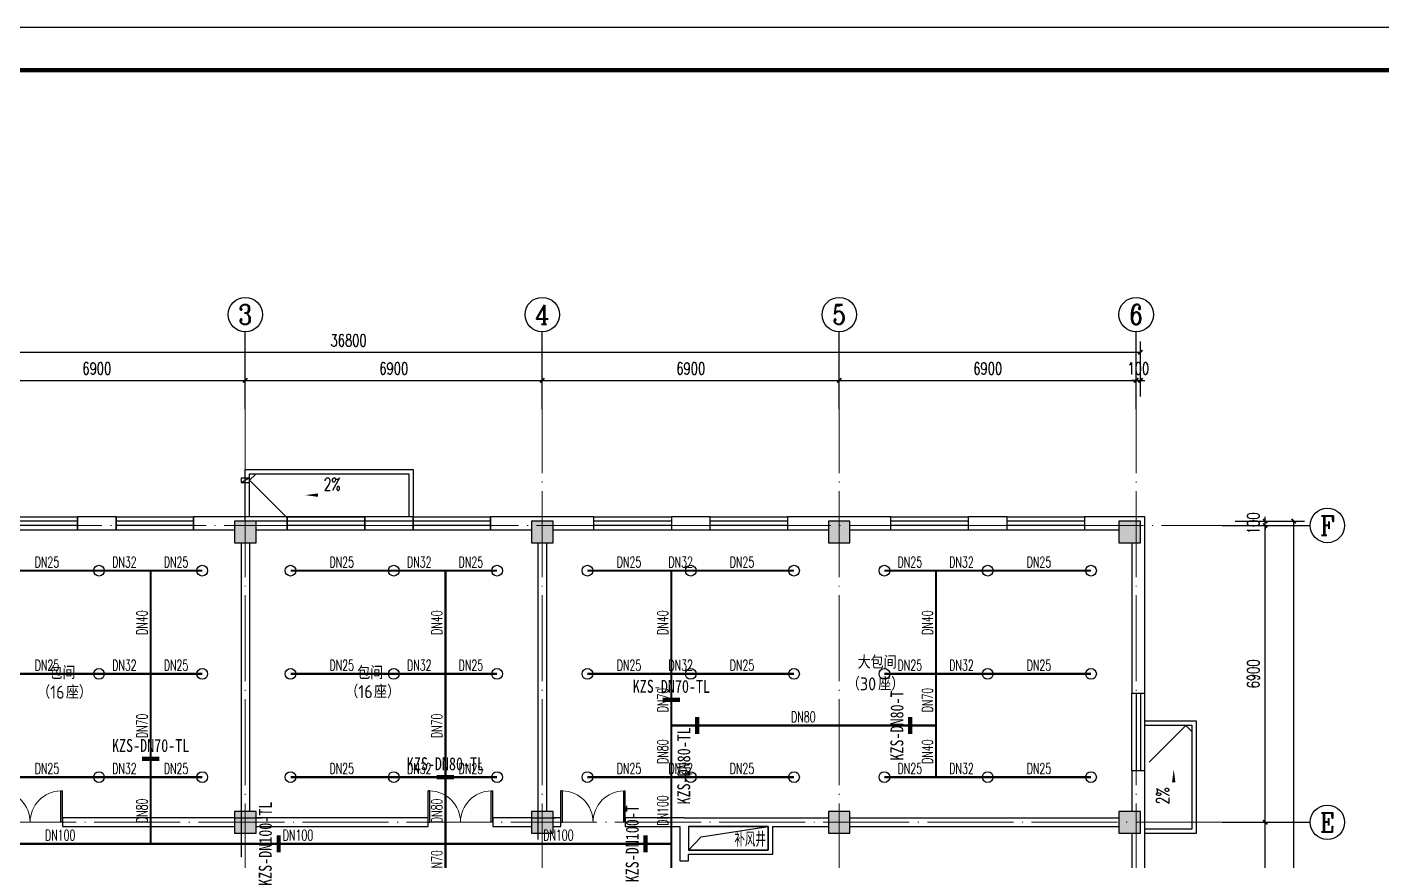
# Model space of a CAD drawing. Extents: x 1475400 to 1714963, y -629303 to -315532.
# Drawn here: x 1610190 to 1641670, y -436006 to -416621 of the extents above; entities that cross this region are included whole.
import ezdxf
from ezdxf.enums import TextEntityAlignment as Align

# ---------------------------------------------------------------- set-up
doc = ezdxf.new("R2010")
doc.units = 0
doc.header["$LTSCALE"] = 1000
doc.linetypes.add('DOTE', pattern=[2.42, 2, -0.2, 0.02, -0.2])
for name, color, linetype in [('A-ANNO-DIMS', 3, 'Continuous'), ('AXIS', 3, 'Continuous'), ('AXIS_TEXT', 7, 'Continuous'), ('BTTK', 7, 'Continuous'), ('COLUMN', 255, 'Continuous'), ('E2-楼梯、坡道', 52, 'Continuous'), ('P-SPRN-IDEN', 4, 'Continuous'), ('P-SPRN-NAZL', 3, 'Continuous'), ('P-SPRN-PIPE', 6, 'Continuous'), ('PUB_DIM', 3, 'Continuous'), ('PUB_HATCH', 8, 'Continuous'), ('PUB_TEXT', 7, 'Continuous'), ('PUB_TITLE', 4, 'Continuous'), ('WALL', 2, 'Continuous'), ('WINDOW', 4, 'Continuous'), ('建筑底图', 7, 'Continuous'), ('抗震支吊架', 2, 'Continuous'), ('水', 5, 'Continuous')]:
    doc.layers.add(name, color=color, linetype=linetype)
doc.layers.add('DOTE', color=8, linetype='DOTE', lineweight=9)
doc.layers.add('悬挑板', color=9, linetype='Continuous', lineweight=18)
doc.styles.add('_TCH_AXIS', font='COMPLEX', dxfattribs={"bigfont": 'GBCBIG'})
doc.styles.add('_TCH_DIM', font='SIMPLEX', dxfattribs={"bigfont": 'GBCBIG'})
doc.styles.add('_TWT_PIPEDN', font='SIMPLEX', dxfattribs={"width": 0.8, "height": 2.5, "bigfont": 'HZTXT'})
doc.styles.add('A_DIM_T3', font='SIMPLEX', dxfattribs={"width": 0.7, "bigfont": 'HZ'})
doc.styles.add('COMPLEX', font='COMPLEX')
doc.styles.add('HZ(TK)', font='geniso.shx', dxfattribs={"width": 0.9, "bigfont": 'hztxt.shx'})
doc.styles.add('kzcad', font='', dxfattribs={"width": 0.8})
doc.styles.get("Standard").update_dxf_attribs({"font": 'geniso.shx', "bigfont": 'hztxt.shx'})
doc.styles.get('kzcad').set_extended_font_data('SimSun')
doc.dimstyles.new('_TCH_ARCH&&100', dxfattribs={"dimtxt": 280, "dimasz": 100, "dimexe": 250, "dimexo": 300, "dimgap": 135, "dimtad": 1, "dimdec": 0, "dimzin": 0, "dimdsep": 46, "dimtxsty": 'A_DIM_T3', "dimblk": 'ARCHTICK', "dimcen": 0.09, "dimclrt": 7, "dimazin": 2, "dimtfac": 1, "dimtdec": 0, "dimtix": 1, "dimtmove": 2, "dimatfit": 3, "dimfxl": 150, "dimtolj": 1, "dimtzin": 0, "dimarcsym": 0})

# ---------------------------------------------------------------- blocks, each defined once
blk = doc.blocks.new('vhtemplate_2019年新竖式图框_A1')
at = {"layer": 'PUB_TITLE', "color": 7}
blk.add_lwpolyline([(0, 594), (841, 594), (841, 0), (0, 0)], close=True, dxfattribs=at)
at = {"layer": 'PUB_TITLE', "const_width": 1}
blk.add_lwpolyline([(25, 10), (831, 10), (831, 584), (25, 584)], close=True, dxfattribs=at)
at = {"layer": 'BTTK', "color": 4, "style": 'HZ(TK)', "width": 0.9}
for tag, p in [('合作单位_001', (795.83, 509.44)), ('建设单位_001', (795.85, 207.44)), ('工程名称_001', (795.62, 174.44)), ('子项名称_001', (805.71, 157.94)), ('图纸名称_001', (795.45, 138.94))]:
    blk.add_attdef(tag, p, '', height=3.5, dxfattribs=at)
for tag, p in [('注册证书号', (808.5, 279)), ('注册印章号', (808.5, 271)), ('设计号', (806, 193)), ('图别', (789.75, 34)), ('图号', (822.25, 34)), ('版本号', (789.75, 26)), ('日期', (822.25, 26))]:
    blk.add_attdef(tag, text='', height=3.5, dxfattribs=at).set_placement(p, align=Align.MIDDLE)
blk = doc.blocks.new('_ArchTick')
at = {"color": 0, "linetype": 'ByBlock', "const_width": 0.4}
blk.add_lwpolyline([(-0.5, -0.5), (0.5, 0.5)], dxfattribs=at)
blk = doc.blocks.new('*D232')
at = {"layer": 'A-ANNO-DIMS', "color": 0, "lineweight": -2, "transparency": 16777216}
for p, q in [((902161, -352910), (902911, -352910)), ((902661, -359810), (902661, -352910)), ((902161, -359810), (902911, -359810))]:
    blk.add_line(p, q, dxfattribs=at)
at = {"layer": 'Defpoints', "color": 0, "transparency": 16777216}
for p in [(901861, -352910), (902661, -352910), (901861, -359810)]:
    blk.add_point(p, dxfattribs=at)
at = {"layer": 'A-ANNO-DIMS', "color": 0, "lineweight": -2, "transparency": 16777216, "xscale": 100, "yscale": 100, "zscale": 100}
for p, rotation in [((902661, -352910), 90), ((902661, -359810), 270)]:
    blk.add_blockref('_ArchTick', p, dxfattribs=dict(at, rotation=rotation))
at = {"layer": 'A-ANNO-DIMS', "color": 7, "transparency": 16777216, "insert": (902386, -356360), "char_height": 280, "attachment_point": 5, "rotation": 90, "style": 'A_DIM_T3'}
blk.add_mtext('\\A1;6900', dxfattribs=at)
blk = doc.blocks.new('*D233')
at = {"layer": 'A-ANNO-DIMS', "color": 0, "lineweight": -2, "transparency": 16777216}
for p, q in [((902161, -346010), (902911, -346010)), ((902661, -352910), (902661, -346010)), ((902161, -352910), (902911, -352910))]:
    blk.add_line(p, q, dxfattribs=at)
at = {"layer": 'Defpoints', "color": 0, "transparency": 16777216}
for p in [(901861, -346010), (902661, -346010), (901861, -352910)]:
    blk.add_point(p, dxfattribs=at)
at = {"layer": 'A-ANNO-DIMS', "color": 0, "lineweight": -2, "transparency": 16777216, "xscale": 100, "yscale": 100, "zscale": 100}
for p, rotation in [((902661, -346010), 90), ((902661, -352910), 270)]:
    blk.add_blockref('_ArchTick', p, dxfattribs=dict(at, rotation=rotation))
at = {"layer": 'A-ANNO-DIMS', "color": 7, "transparency": 16777216, "insert": (902386, -349460), "char_height": 280, "attachment_point": 5, "rotation": 90, "style": 'A_DIM_T3'}
blk.add_mtext('\\A1;6900', dxfattribs=at)
blk = doc.blocks.new('*D234')
at = {"layer": 'A-ANNO-DIMS', "color": 0, "lineweight": -2, "transparency": 16777216}
for p, q in [((902161, -345910), (902911, -345910)), ((902661, -345910), (902661, -345810)), ((902661, -346010), (902661, -345910)), ((902161, -346010), (902911, -346010)), ((902661, -346010), (902661, -346110))]:
    blk.add_line(p, q, dxfattribs=at)
at = {"layer": 'Defpoints', "color": 0, "transparency": 16777216}
for p in [(901861, -345910), (902661, -345910), (901861, -346010)]:
    blk.add_point(p, dxfattribs=at)
at = {"layer": 'A-ANNO-DIMS', "color": 0, "lineweight": -2, "transparency": 16777216, "xscale": 100, "yscale": 100, "zscale": 100}
for p, rotation in [((902661, -345910), 270), ((902661, -346010), 90)]:
    blk.add_blockref('_ArchTick', p, dxfattribs=dict(at, rotation=rotation))
at = {"layer": 'A-ANNO-DIMS', "color": 7, "transparency": 16777216, "insert": (902386, -345960), "char_height": 280, "attachment_point": 5, "rotation": 90, "style": 'A_DIM_T3'}
blk.add_mtext('\\A1;100', dxfattribs=at)
blk = doc.blocks.new('*D235')
at = {"layer": 'Defpoints', "color": 0, "transparency": 16777216}
for p in [(901663, -345910), (903324, -345910), (901663, -380910)]:
    blk.add_point(p, dxfattribs=at)
at = {"layer": 'PUB_DIM', "color": 0, "lineweight": -2, "transparency": 16777216}
for p, q in [((901963, -345910), (903574, -345910)), ((903324, -380910), (903324, -345910)), ((901963, -380910), (903574, -380910))]:
    blk.add_line(p, q, dxfattribs=at)
at = {"layer": 'PUB_DIM', "color": 0, "lineweight": -2, "transparency": 16777216, "xscale": 100, "yscale": 100, "zscale": 100}
for p, rotation in [((903324, -345910), 90), ((903324, -380910), 270)]:
    blk.add_blockref('_ArchTick', p, dxfattribs=dict(at, rotation=rotation))
at = {"layer": 'PUB_DIM', "color": 7, "transparency": 16777216, "insert": (903049, -363410), "char_height": 280, "attachment_point": 5, "rotation": 90, "style": 'A_DIM_T3'}
blk.add_mtext('\\A1;35000', dxfattribs=at)
blk = doc.blocks.new('*D247')
at = {"layer": 'A-ANNO-DIMS', "color": 0, "lineweight": -2, "transparency": 16777216}
for p, q in [((872063, -343010), (872063, -342386)), ((878963, -343010), (878963, -342386)), ((872063, -342636), (878963, -342636))]:
    blk.add_line(p, q, dxfattribs=at)
at = {"layer": 'Defpoints', "color": 0, "transparency": 16777216}
for p in [(878963, -342636), (872063, -343310), (878963, -343310)]:
    blk.add_point(p, dxfattribs=at)
at = {"layer": 'A-ANNO-DIMS', "color": 0, "lineweight": -2, "transparency": 16777216, "xscale": 100, "yscale": 100, "zscale": 100, "rotation": 180}
blk.add_blockref('_ArchTick', (872063, -342636), dxfattribs=at)
at = {"layer": 'A-ANNO-DIMS', "color": 0, "lineweight": -2, "transparency": 16777216, "xscale": 100, "yscale": 100, "zscale": 100}
blk.add_blockref('_ArchTick', (878963, -342636), dxfattribs=at)
at = {"layer": 'A-ANNO-DIMS', "color": 7, "transparency": 16777216, "insert": (875513, -342361), "char_height": 280, "attachment_point": 5, "style": 'A_DIM_T3'}
blk.add_mtext('\\A1;6900', dxfattribs=at)
blk = doc.blocks.new('*D248')
at = {"layer": 'A-ANNO-DIMS', "color": 0, "lineweight": -2, "transparency": 16777216}
for p, q in [((878963, -343010), (878963, -342386)), ((885863, -343010), (885863, -342386)), ((878963, -342636), (885863, -342636))]:
    blk.add_line(p, q, dxfattribs=at)
at = {"layer": 'Defpoints', "color": 0, "transparency": 16777216}
for p in [(885863, -342636), (878963, -343310), (885863, -343310)]:
    blk.add_point(p, dxfattribs=at)
at = {"layer": 'A-ANNO-DIMS', "color": 0, "lineweight": -2, "transparency": 16777216, "xscale": 100, "yscale": 100, "zscale": 100, "rotation": 180}
blk.add_blockref('_ArchTick', (878963, -342636), dxfattribs=at)
at = {"layer": 'A-ANNO-DIMS', "color": 0, "lineweight": -2, "transparency": 16777216, "xscale": 100, "yscale": 100, "zscale": 100}
blk.add_blockref('_ArchTick', (885863, -342636), dxfattribs=at)
at = {"layer": 'A-ANNO-DIMS', "color": 7, "transparency": 16777216, "insert": (882413, -342361), "char_height": 280, "attachment_point": 5, "style": 'A_DIM_T3'}
blk.add_mtext('\\A1;6900', dxfattribs=at)
blk = doc.blocks.new('*D249')
at = {"layer": 'A-ANNO-DIMS', "color": 0, "lineweight": -2, "transparency": 16777216}
for p, q in [((885863, -343010), (885863, -342386)), ((892763, -343010), (892763, -342386)), ((885863, -342636), (892763, -342636))]:
    blk.add_line(p, q, dxfattribs=at)
at = {"layer": 'Defpoints', "color": 0, "transparency": 16777216}
for p in [(892763, -342636), (885863, -343310), (892763, -343310)]:
    blk.add_point(p, dxfattribs=at)
at = {"layer": 'A-ANNO-DIMS', "color": 0, "lineweight": -2, "transparency": 16777216, "xscale": 100, "yscale": 100, "zscale": 100, "rotation": 180}
blk.add_blockref('_ArchTick', (885863, -342636), dxfattribs=at)
at = {"layer": 'A-ANNO-DIMS', "color": 0, "lineweight": -2, "transparency": 16777216, "xscale": 100, "yscale": 100, "zscale": 100}
blk.add_blockref('_ArchTick', (892763, -342636), dxfattribs=at)
at = {"layer": 'A-ANNO-DIMS', "color": 7, "transparency": 16777216, "insert": (889313, -342361), "char_height": 280, "attachment_point": 5, "style": 'A_DIM_T3'}
blk.add_mtext('\\A1;6900', dxfattribs=at)
blk = doc.blocks.new('*D250')
at = {"layer": 'A-ANNO-DIMS', "color": 0, "lineweight": -2, "transparency": 16777216}
for p, q in [((892763, -343010), (892763, -342386)), ((899663, -343010), (899663, -342386)), ((892763, -342636), (899663, -342636))]:
    blk.add_line(p, q, dxfattribs=at)
at = {"layer": 'Defpoints', "color": 0, "transparency": 16777216}
for p in [(899663, -342636), (892763, -343310), (899663, -343310)]:
    blk.add_point(p, dxfattribs=at)
at = {"layer": 'A-ANNO-DIMS', "color": 0, "lineweight": -2, "transparency": 16777216, "xscale": 100, "yscale": 100, "zscale": 100, "rotation": 180}
blk.add_blockref('_ArchTick', (892763, -342636), dxfattribs=at)
at = {"layer": 'A-ANNO-DIMS', "color": 0, "lineweight": -2, "transparency": 16777216, "xscale": 100, "yscale": 100, "zscale": 100}
blk.add_blockref('_ArchTick', (899663, -342636), dxfattribs=at)
at = {"layer": 'A-ANNO-DIMS', "color": 7, "transparency": 16777216, "insert": (896213, -342361), "char_height": 280, "attachment_point": 5, "style": 'A_DIM_T3'}
blk.add_mtext('\\A1;6900', dxfattribs=at)
blk = doc.blocks.new('*D251')
at = {"layer": 'A-ANNO-DIMS', "color": 0, "lineweight": -2, "transparency": 16777216}
for p, q in [((899663, -343010), (899663, -342386)), ((899763, -343010), (899763, -342386)), ((899663, -342636), (899563, -342636)), ((899663, -342636), (899763, -342636)), ((899763, -342636), (899863, -342636))]:
    blk.add_line(p, q, dxfattribs=at)
at = {"layer": 'Defpoints', "color": 0, "transparency": 16777216}
for p in [(899763, -342636), (899663, -343310), (899763, -343310)]:
    blk.add_point(p, dxfattribs=at)
at = {"layer": 'A-ANNO-DIMS', "color": 0, "lineweight": -2, "transparency": 16777216, "xscale": 100, "yscale": 100, "zscale": 100}
blk.add_blockref('_ArchTick', (899663, -342636), dxfattribs=at)
at = {"layer": 'A-ANNO-DIMS', "color": 0, "lineweight": -2, "transparency": 16777216, "xscale": 100, "yscale": 100, "zscale": 100, "rotation": 180}
blk.add_blockref('_ArchTick', (899763, -342636), dxfattribs=at)
at = {"layer": 'A-ANNO-DIMS', "color": 7, "transparency": 16777216, "insert": (899713, -342361), "char_height": 280, "attachment_point": 5, "style": 'A_DIM_T3'}
blk.add_mtext('\\A1;100', dxfattribs=at)
blk = doc.blocks.new('*D253')
at = {"layer": 'Defpoints', "color": 0, "transparency": 16777216}
for p in [(899763, -341983), (862963, -343310), (899763, -343310)]:
    blk.add_point(p, dxfattribs=at)
at = {"layer": 'PUB_DIM', "color": 0, "lineweight": -2, "transparency": 16777216}
for p, q in [((862963, -343010), (862963, -341733)), ((899763, -343010), (899763, -341733)), ((862963, -341983), (899763, -341983))]:
    blk.add_line(p, q, dxfattribs=at)
at = {"layer": 'PUB_DIM', "color": 0, "lineweight": -2, "transparency": 16777216, "xscale": 100, "yscale": 100, "zscale": 100, "rotation": 180}
blk.add_blockref('_ArchTick', (862963, -341983), dxfattribs=at)
at = {"layer": 'PUB_DIM', "color": 0, "lineweight": -2, "transparency": 16777216, "xscale": 100, "yscale": 100, "zscale": 100}
blk.add_blockref('_ArchTick', (899763, -341983), dxfattribs=at)
at = {"layer": 'PUB_DIM', "color": 7, "transparency": 16777216, "insert": (881363, -341708), "char_height": 280, "attachment_point": 5, "style": 'A_DIM_T3'}
blk.add_mtext('\\A1;36800', dxfattribs=at)
blk = doc.blocks.new('$WINLIB2D$00000001')
at = {"color": 0}
for points in [[(-0.5, 0.5), (-0.5, -0.5)], [(-0.5, 0.5), (0.5, 0.5)], [(0.5, -0.5), (0.5, 0.5)], [(0.5, 0.167), (-0.5, 0.167)], [(0.5, -0.167), (-0.5, -0.167)], [(-0.5, -0.5), (0.5, -0.5)]]:
    blk.add_lwpolyline(points, dxfattribs=at)
blk = doc.blocks.new('_AXISO')
blk.add_circle((0, 0), 0.5)
at = {"layer": 'AXIS_TEXT', "style": 'COMPLEX', "width": 1.041667}
blk.add_attdef('A', text='', height=0.56, dxfattribs=at).set_placement((-0.25, -0.28), (0.25, -0.28), align=Align.FIT)
blk = doc.blocks.new('$DorLib2D$00000002')
for p, q in [((-0.5, 0), (-0.5, 0.4875)), ((-0.475, 0.4875), (-0.5, 0.4875)), ((-0.475, 0), (-0.475, 0.4875)), ((0.475, 0), (0.475, 0.4875)), ((0.475, 0.4875), (0.5, 0.4875)), ((0.5, 0), (0.5, 0.4875)), ((-0.5, 0), (-0.475, 0)), ((0.5, 0), (0.475, 0))]:
    blk.add_line(p, q)
at = {"lineweight": 13}
for centre, start, end in [((-0.4875, 0), 0, 88.53072), ((0.4875, 0), 91.46928, 180)]:
    blk.add_arc(centre, 0.4875, start, end, dxfattribs=at)
blk = doc.blocks.new('$TwtSys$00000125')
blk.add_circle((0, 0, 0), 1)
blk = doc.blocks.new('sdfcsf')
at = {"layer": 'PUB_HATCH'}
for points in [[(879213.1, -346410.3), (879213.1, -345910.3), (878713.1, -345910.3), (878713.1, -346410.3)], [(886113.1, -346410.3), (886113.1, -345910.3), (885613.1, -345910.3), (885613.1, -346410.3)], [(893013.1, -346410.3), (893013.1, -345910.3), (892513.1, -345910.3), (892513.1, -346410.3)], [(899763.1, -346410.3), (899763.1, -345910.3), (899263.1, -345910.3), (899263.1, -346410.3)], [(879213.1, -353160.3), (879213.1, -352660.3), (878713.1, -352660.3), (878713.1, -353160.3)], [(886113.1, -353160.3), (886113.1, -352660.3), (885613.1, -352660.3), (885613.1, -353160.3)], [(893013.1, -353160.3), (893013.1, -352660.3), (892513.1, -352660.3), (892513.1, -353160.3)], [(899763.1, -353160.3), (899763.1, -352660.3), (899263.1, -352660.3), (899263.1, -353160.3)]]:
    blk.add_hatch(color=256, dxfattribs=at).paths.add_polyline_path(points)
for p, q in [((879213.1, -344810.3), (879063.1, -344960.3)), ((879063.1, -344960.3), (879913.1, -345810.3)), ((900814.8, -350660.3), (899964.8, -351510.3)), ((900964.8, -350810.3), (900814.8, -350660.3))]:
    blk.add_line(p, q)
for points in [[(879063.1, -344910.3), (879063.1, -344910.3), (878863.1, -344910.3), (878863.1, -345010.3), (879063.1, -345010.3), (879063.1, -344910.3), (878863.1, -345010.3)], [(889263.1, -353560.3), (889556.8, -353251.7), (891113.3, -353010.3)]]:
    blk.add_lwpolyline(points)
for points in [[(878963.1, -344710.3), (882863.1, -344710.3), (882863.1, -345910.3), (878963.1, -345910.3)], [(879063.1, -344810.3), (882763.1, -344810.3), (882763.1, -345810.3), (879063.1, -345810.3)], [(891113.3, -353010.3), (889263.1, -353010.3), (889263.1, -353560.3), (891113.3, -353560.3)]]:
    blk.add_lwpolyline(points, close=True)
at = {"layer": 'AXIS'}
for p, q in [((878963.1, -343309.6), (878963.1, -341507.6)), ((885863.1, -343309.6), (885863.1, -341507.6)), ((892763.1, -343309.6), (892763.1, -341507.6)), ((899663.1, -343309.6), (899663.1, -341507.6)), ((901663.1, -346010.3), (903707.5, -346010.3)), ((901663.1, -352910.3), (903707.5, -352910.3))]:
    blk.add_line(p, q, dxfattribs=at)
at = {"layer": 'COLUMN'}
for p, q in [((879213.1, -345910.3), (878713.1, -345910.3)), ((878713.1, -345910.3), (878713.1, -346410.3)), ((879213.1, -346410.3), (879213.1, -345910.3)), ((886113.1, -345910.3), (885613.1, -345910.3)), ((885613.1, -345910.3), (885613.1, -346410.3)), ((886113.1, -346410.3), (886113.1, -345910.3)), ((893013.1, -345910.3), (892513.1, -345910.3)), ((892513.1, -345910.3), (892513.1, -346410.3)), ((893013.1, -346410.3), (893013.1, -345910.3)), ((899763.1, -345910.3), (899263.1, -345910.3)), ((899263.1, -345910.3), (899263.1, -346410.3)), ((899763.1, -346410.3), (899763.1, -345910.3)), ((878713.1, -346410.3), (879213.1, -346410.3)), ((885613.1, -346410.3), (886113.1, -346410.3)), ((892513.1, -346410.3), (893013.1, -346410.3)), ((899263.1, -346410.3), (899763.1, -346410.3)), ((879213.1, -352660.3), (878713.1, -352660.3)), ((878713.1, -352660.3), (878713.1, -353160.3)), ((879213.1, -353160.3), (879213.1, -352660.3)), ((886113.1, -352660.3), (885613.1, -352660.3)), ((885613.1, -352660.3), (885613.1, -353160.3)), ((886113.1, -353160.3), (886113.1, -352660.3)), ((893013.1, -352660.3), (892513.1, -352660.3)), ((892513.1, -352660.3), (892513.1, -353160.3)), ((893013.1, -353160.3), (893013.1, -352660.3)), ((899763.1, -352660.3), (899263.1, -352660.3)), ((899263.1, -352660.3), (899263.1, -353160.3)), ((899763.1, -353160.3), (899763.1, -352660.3)), ((878713.1, -353160.3), (879213.1, -353160.3)), ((885613.1, -353160.3), (886113.1, -353160.3)), ((892513.1, -353160.3), (893013.1, -353160.3)), ((899263.1, -353160.3), (899763.1, -353160.3))]:
    blk.add_line(p, q, dxfattribs=at)
at = {"layer": 'DOTE'}
for p, q in [((878963.1, -383511.1), (878963.1, -343309.6)), ((885863.1, -383511.1), (885863.1, -343309.6)), ((892763.1, -383511.1), (892763.1, -343309.6)), ((899663.1, -383511.1), (899663.1, -343309.6)), ((861532, -346010.3), (901663.1, -346010.3)), ((860932, -352910.3), (901663.1, -352910.3))]:
    blk.add_line(p, q, dxfattribs=at)
at = {"layer": 'E2-楼梯、坡道'}
for points in [[(899863.1, -353160.3), (901063.1, -353160.3), (901063.1, -350560.3), (899863.1, -350560.3)], [(899863.1, -353060.3), (900963.1, -353060.3), (900963.1, -350660.3), (899863.1, -350660.3)]]:
    blk.add_lwpolyline(points, dxfattribs=at)
at = {"layer": 'WALL'}
for p, q in [((875963.1, -345810.3), (875063.1, -345810.3)), ((875063.1, -345810.3), (875063.1, -346110.3)), ((875963.1, -346110.3), (875963.1, -345810.3)), ((878963.1, -345810.3), (877763.1, -345810.3)), ((877763.1, -345810.3), (877763.1, -346110.3)), ((879938.1, -345810.3), (878963.1, -345810.3)), ((879938.1, -346110.3), (879938.1, -345810.3)), ((882863.1, -345810.3), (881738.1, -345810.3)), ((881738.1, -345810.3), (881738.1, -346110.3)), ((882863.1, -346110.3), (882863.1, -345810.3)), ((885863.1, -345810.3), (884663.1, -345810.3)), ((884663.1, -345810.3), (884663.1, -346110.3)), ((887063.1, -345810.3), (885863.1, -345810.3)), ((887063.1, -346110.3), (887063.1, -345810.3)), ((889763.1, -345810.3), (888863.1, -345810.3)), ((888863.1, -345810.3), (888863.1, -346110.3)), ((889763.1, -346110.3), (889763.1, -345810.3)), ((892763.1, -345810.3), (891563.1, -345810.3)), ((891563.1, -345810.3), (891563.1, -346110.3)), ((893963.1, -345810.3), (892763.1, -345810.3)), ((893963.1, -346110.3), (893963.1, -345810.3)), ((896662.6, -345810.3), (895763.1, -345810.3)), ((895763.1, -345810.3), (895763.1, -346110.3)), ((896662.6, -346110.3), (896662.6, -345810.3)), ((899863.1, -345810.3), (898462.6, -345810.3)), ((898462.6, -345810.3), (898462.6, -346110.3)), ((899863.1, -349910.7), (899863.1, -345810.3)), ((875063.1, -346110.3), (875963.1, -346110.3)), ((877763.1, -346110.3), (878713.1, -346110.3)), ((879213.1, -346110.3), (879938.1, -346110.3)), ((881738.1, -346110.3), (882863.1, -346110.3)), ((884663.1, -346110.3), (885613.1, -346110.3)), ((886113.1, -346110.3), (887063.1, -346110.3)), ((888863.1, -346110.3), (889763.1, -346110.3)), ((891563.1, -346110.3), (892513.1, -346110.3)), ((893013.1, -346110.3), (893963.1, -346110.3)), ((895763.1, -346110.3), (896662.6, -346110.3)), ((898462.6, -346110.3), (899263.1, -346110.3)), ((878863.1, -346410.3), (878863.1, -352660.3)), ((879063.1, -346410.3), (879063.1, -352660.3)), ((885763.1, -346410.3), (885763.1, -352660.3)), ((885963.1, -346410.3), (885963.1, -352660.3)), ((899563.1, -346410.3), (899563.1, -349910.7)), ((899563.1, -349910.7), (899863.1, -349910.7)), ((899863.1, -351710.7), (899563.1, -351710.7)), ((899563.1, -351710.7), (899563.1, -352660.3)), ((899863.1, -352910.3), (899863.1, -351710.7)), ((878713.1, -352810.3), (874713.1, -352810.3)), ((874713.1, -352810.3), (874713.1, -353010.3)), ((883213.1, -352810.3), (879213.1, -352810.3)), ((883213.1, -353010.3), (883213.1, -352810.3)), ((885613.1, -352810.3), (884713.1, -352810.3)), ((884713.1, -352810.3), (884713.1, -353010.3)), ((886293.1, -352810.3), (886113.1, -352810.3)), ((886293.1, -353010.3), (886293.1, -352810.3)), ((889163.1, -352810.3), (887793.1, -352810.3)), ((887793.1, -352810.3), (887793.1, -353010.3)), ((889163.1, -352810.3), (891163.3, -352810.3)), ((891163.3, -352810.3), (892513.1, -352810.3)), ((893013.1, -352810.3), (899263.1, -352810.3)), ((874713.1, -353010.3), (878713.1, -353010.3)), ((879213.1, -353010.3), (883213.1, -353010.3)), ((884713.1, -353010.3), (885613.1, -353010.3)), ((886113.1, -353010.3), (886293.1, -353010.3)), ((887793.1, -353010.3), (889063.1, -353010.3)), ((889063.1, -353010.3), (889063.1, -353610.3)), ((889263.1, -353010.3), (889263.1, -353560.3)), ((889263.1, -353010.3), (891113.3, -353010.3)), ((891113.3, -353010.3), (891113.3, -353560.3)), ((891213.3, -353010.3), (891213.3, -353660.3)), ((891213.3, -353010.3), (892513.1, -353010.3)), ((893013.1, -353010.3), (899263.1, -353010.3)), ((899563.1, -353160.3), (899563.1, -354110.3)), ((899863.1, -354110.3), (899863.1, -352910.3)), ((889063.1, -353610.3), (889063.1, -353808.8)), ((889063.1, -353808.8), (889263.1, -353808.8)), ((891113.3, -353560.3), (889263.1, -353560.3)), ((889263.1, -353808.8), (889263.1, -353660.3)), ((891213.3, -353660.3), (889263.1, -353660.3))]:
    blk.add_line(p, q, dxfattribs=at)
at = {"layer": '悬挑板', "lineweight": 18}
blk.add_lwpolyline([(882863.1, -345810.3), (878963.1, -345810.3), (878963.1, -344710.3), (882863.1, -344710.3)], close=True, dxfattribs=at)
for points in [[(878963.1, -345810.3), (878963.1, -344710.3), (882863.1, -344710.3), (882863.1, -345810.3)], [(879063.1, -345810.3), (879063.1, -344810.3), (882763.1, -344810.3), (882763.1, -345810.3)], [(879063.1, -345810.3), (879063.1, -344810.3), (882763.1, -344810.3), (882763.1, -345810.3)]]:
    blk.add_lwpolyline(points, dxfattribs=at)
at = {"layer": '水'}
for points in [[(881598.9, -345304.6, 0, 0, 0), (880351.9, -345304.6, 0, 80, 0), (880651.9, -345304.6, 0, 0, 0)], [(900535.8, -352928.8, 0, 0, 0), (900535.8, -351681.8, 0, 80, 0), (900535.8, -351981.8, 0, 0, 0)]]:
    blk.add_lwpolyline(points, format="xyseb", dxfattribs=at)
at = {"layer": 'AXIS'}
ref = blk.add_blockref('_AXISO', (878963.1, -341107.6), dxfattribs=dict(at, xscale=800, yscale=800, zscale=800))
ref.add_attrib('A', '3', dxfattribs={"layer": 'AXIS_TEXT', "height": 465.9, "style": '_TCH_AXIS'}).set_placement((878807.8, -341340.6), (879118.5, -341340.6), align=Align.FIT)
ref = blk.add_blockref('_AXISO', (885863.1, -341107.6), dxfattribs=dict(at, xscale=800, yscale=800, zscale=800))
ref.add_attrib('A', '4', dxfattribs={"layer": 'AXIS_TEXT', "height": 445.4, "style": '_TCH_AXIS'}).set_placement((885693.4, -341330.3), (886032.8, -341330.3), align=Align.FIT)
ref = blk.add_blockref('_AXISO', (892763.1, -341107.6), dxfattribs=dict(at, xscale=800, yscale=800, zscale=800))
ref.add_attrib('A', '5', dxfattribs={"layer": 'AXIS_TEXT', "height": 465.9, "style": '_TCH_AXIS'}).set_placement((892607.8, -341340.6), (892918.5, -341340.6), align=Align.FIT)
ref = blk.add_blockref('_AXISO', (899663.1, -341107.6), dxfattribs=dict(at, xscale=800, yscale=800, zscale=800))
ref.add_attrib('A', '6', dxfattribs={"layer": 'AXIS_TEXT', "height": 465.9, "style": '_TCH_AXIS'}).set_placement((899507.8, -341340.6), (899818.5, -341340.6), align=Align.FIT)
ref = blk.add_blockref('_AXISO', (904107.5, -346010.3), dxfattribs=dict(at, xscale=800, yscale=800, zscale=800))
ref.add_attrib('A', 'F', dxfattribs={"layer": 'AXIS_TEXT', "height": 445.4, "style": '_TCH_AXIS'}).set_placement((903937.8, -346233.1), (904277.2, -346233.1), align=Align.FIT)
ref = blk.add_blockref('_AXISO', (904107.5, -352910.3), dxfattribs=dict(at, xscale=800, yscale=800, zscale=800))
ref.add_attrib('A', 'E', dxfattribs={"layer": 'AXIS_TEXT', "height": 445.4, "style": '_TCH_AXIS'}).set_placement((903937.8, -353133.1), (904277.2, -353133.1), align=Align.FIT)
at = {"layer": 'WINDOW'}
for name, p, xscale, yscale, zscale in [('$WINLIB2D$00000001', (874163.1, -345960.3), 1800, 300, -1800), ('$WINLIB2D$00000001', (876863.1, -345960.3), 1800, 300, -1800), ('$WINLIB2D$00000001', (880838.1, -345960.3), 1800, 300, -1800), ('$WINLIB2D$00000001', (883763.1, -345960.3), 1800, 300, -1800), ('$DorLib2D$00000002', (873963.1, -352910.3), 1500, 1500, 1500), ('$DorLib2D$00000002', (883963.1, -352910.3), -1500, 1500, -1500), ('$DorLib2D$00000002', (887043.1, -352910.3), 1500, 1500, 1500)]:
    blk.add_blockref(name, p, dxfattribs=dict(at, xscale=xscale, yscale=yscale, zscale=zscale))
at = {"layer": 'WINDOW', "xscale": -1800, "yscale": 300}
for p, zscale, rotation in [((887963.1, -345960.3), -1800, 180), ((890663.1, -345960.3), -1800, 180), ((894863.1, -345960.3), -1800, 180), ((897562.6, -345960.3), -1800, 180), ((899713.1, -350810.7), 1800, 270)]:
    blk.add_blockref('$WINLIB2D$00000001', p, dxfattribs=dict(at, zscale=zscale, rotation=rotation))
at = {"layer": 'PUB_TEXT', "color": 7, "style": '_TCH_DIM', "width": 0.705882}
blk.add_text('2%%%', height=297.5, dxfattribs=at).set_placement((880785.4, -345199.6))
at = {"layer": 'PUB_TEXT'}
for s, height, p in [('大包间', 302.47, (893190.4, -349342.2)), ('包间', 302.47, (874408.7, -349584.9)), ('包间', 302.47, (881563.6, -349584.9)), ('（', 302.5, (874128.5, -350036.4)), ('16', 302.47, (874431, -350036.4)), ('座）', 302.47, (874794, -350036.4)), ('（', 302.5, (881287.8, -350024.5)), ('16', 302.47, (881590.2, -350024.5)), ('座）', 302.47, (881953.2, -350024.5)), ('（', 302.5, (892941.1, -349843.6)), ('30', 302.47, (893243.6, -349843.6)), ('座）', 302.47, (893667.1, -349843.6))]:
    blk.add_text(s, height=height, dxfattribs=at).set_placement(p)
at = {"layer": 'PUB_TEXT', "color": 7, "style": '_TCH_DIM', "width": 0.705882}
blk.add_text('2%%%', height=297.5, rotation=90, dxfattribs=at).set_placement((900430.8, -352495.3))
at = {"layer": 'PUB_TEXT', "color": 7, "style": '_TCH_DIM'}
blk.add_text('补风井', height=337.59, dxfattribs=at).set_placement((890328.7, -353479.6))
at = {"layer": 'A-ANNO-DIMS'}
for p1, p2, distance, picture, middle in [((872063.1, -343309.6), (878963.1, -343309.6), 673.6, '*D247', (875513.1, -342361)), ((878963.1, -343309.6), (885863.1, -343309.6), 673.6, '*D248', (882413.1, -342361)), ((885863.1, -343309.6), (892763.1, -343309.6), 673.6, '*D249', (889313.1, -342361)), ((892763.1, -343309.6), (899663.1, -343309.6), 673.6, '*D250', (896213.1, -342361)), ((899663.1, -343309.6), (899763.1, -343309.6), 673.6, '*D251', (899713.1, -342361)), ((901860.5, -346010.3), (901860.5, -345910.3), -800, '*D234', (902385.5, -345960.3)), ((901860.5, -352910.3), (901860.5, -346010.3), -800, '*D233', (902385.5, -349460.3)), ((901860.5, -359810.3), (901860.5, -352910.3), -800, '*D232', (902385.5, -356360.3))]:
    dim = blk.add_aligned_dim(p1=p1, p2=p2, distance=distance, dimstyle='_TCH_ARCH&&100', dxfattribs=at)
    dim.commit()
    dim.dimension.update_dxf_attribs({"geometry": picture, "text_midpoint": middle})
at = {"layer": 'PUB_DIM'}
for p1, p2, distance, picture, middle in [((862963.1, -343309.6), (899763.1, -343309.6), 1326.5, '*D253', (881363.1, -341708.1)), ((901663.1, -380910.3), (901663.1, -345910.3), -1661, '*D235', (903049.2, -363410.3))]:
    dim = blk.add_aligned_dim(p1=p1, p2=p2, distance=distance, dimstyle='_TCH_ARCH&&100', dxfattribs=at)
    dim.commit()
    dim.dimension.update_dxf_attribs({"geometry": picture, "text_midpoint": middle})

msp = doc.modelspace()

# ---------------------------------------------------------------- linework, layer by layer
for p, q in [((1615010.5, -435008), (1615649.4, -435008)), ((1615160.5, -434858), (1615160.5, -435918.1)), ((1621910.5, -435008), (1622478.9, -435008)), ((1622060.5, -434858), (1622060.5, -435506.1))]:
    msp.add_line(p, q)
at = {"layer": 'P-SPRN-PIPE', "const_width": 50}
for points in [[(1609460.5, -429258), (1611860.5, -429258)], [(1611860.5, -429258), (1613060.5, -429258)], [(1613060.5, -429258), (1613060.5, -431658)], [(1613060.5, -429258), (1614260.5, -429258)], [(1618710.5, -429258), (1616310.5, -429258)], [(1619910.5, -429258), (1618710.5, -429258)], [(1621110.5, -429258), (1619910.5, -429258)], [(1619910.5, -429258), (1619910.5, -431658)], [(1625160.5, -429258), (1623210.5, -429258)], [(1625610.5, -429258), (1625160.5, -429258)], [(1625160.5, -431658), (1625160.5, -429258)], [(1628010.5, -429258), (1625610.5, -429258)], [(1631310.5, -429258), (1630110.5, -429258)], [(1632510.5, -429258), (1631310.5, -429258)], [(1631310.5, -429258), (1631310.5, -431658)], [(1634910.5, -429258), (1632510.5, -429258)], [(1609460.5, -431658), (1611860.5, -431658)], [(1611860.5, -431658), (1613060.5, -431658)], [(1613060.5, -431658), (1614260.5, -431658)], [(1613060.5, -431658), (1613060.5, -434058)], [(1618710.5, -431658), (1616310.5, -431658)], [(1619910.5, -431658), (1618710.5, -431658)], [(1621110.5, -431658), (1619910.5, -431658)], [(1619910.5, -431658), (1619910.5, -434058)], [(1625160.5, -431658), (1623210.5, -431658)], [(1625610.5, -431658), (1625160.5, -431658)], [(1625160.5, -432858), (1625160.5, -431658)], [(1628010.5, -431658), (1625610.5, -431658)], [(1631310.5, -431658), (1630110.5, -431658)], [(1632510.5, -431658), (1631310.5, -431658)], [(1631310.5, -431658), (1631310.5, -432858)], [(1634910.5, -431658), (1632510.5, -431658)], [(1625160.5, -434058), (1625160.5, -432858)], [(1631310.5, -432858), (1625160.5, -432858)], [(1631310.5, -432858), (1631310.5, -434058)], [(1609460.5, -434058), (1611860.5, -434058)], [(1611860.5, -434058), (1613060.5, -434058)], [(1613060.5, -434058), (1614260.5, -434058)], [(1613060.5, -434058), (1613060.5, -435608)], [(1618710.5, -434058), (1616310.5, -434058)], [(1619910.5, -434058), (1618710.5, -434058)], [(1621110.5, -434058), (1619910.5, -434058)], [(1619910.5, -434058), (1619910.5, -435608)], [(1625160.5, -434058), (1623210.5, -434058)], [(1625610.5, -434058), (1625160.5, -434058)], [(1625160.5, -435608), (1625160.5, -434058)], [(1628010.5, -434058), (1625610.5, -434058)], [(1631310.5, -434058), (1630110.5, -434058)], [(1632510.5, -434058), (1631310.5, -434058)], [(1634910.5, -434058), (1632510.5, -434058)], [(1619910.5, -435608), (1619910.5, -436458)]]:
    msp.add_lwpolyline(points, dxfattribs=at)
at = {"layer": 'P-SPRN-PIPE', "color": 2, "const_width": 50}
for points in [[(1608860.5, -435608), (1613060.5, -435608)], [(1613060.5, -435608), (1619910.5, -435608)], [(1619910.5, -435608), (1625160.5, -435608)], [(1625160.5, -439808), (1625160.5, -435608)]]:
    msp.add_lwpolyline(points, dxfattribs=at)
at = {"layer": '抗震支吊架', "color": 2, "const_width": 100}
for points in [[(1624960.5, -432258), (1625360.5, -432258)], [(1625760.5, -433058), (1625760.5, -432658)], [(1630710.5, -433058), (1630710.5, -432658)], [(1612860.5, -433633), (1613260.5, -433633)], [(1619710.5, -434058), (1620110.5, -434058)], [(1616035.5, -435808), (1616035.5, -435408)], [(1624560.5, -435808), (1624560.5, -435408)]]:
    msp.add_lwpolyline(points, dxfattribs=at)

# ---------------------------------------------------------------- block references
at = {"xscale": 100.1, "yscale": 100.1, "zscale": 100.1}
msp.add_blockref('vhtemplate_2019年新竖式图框_A1', (1588286.6, -476080.2), dxfattribs=at)
at = {"layer": 'P-SPRN-NAZL', "xscale": 125, "yscale": 125, "zscale": 125}
for p in [(1611860.5, -429258), (1614260.5, -429258), (1616310.5, -429258), (1618710.5, -429258), (1621110.5, -429258), (1623210.5, -429258), (1625610.5, -429258), (1628010.5, -429258), (1630110.5, -429258), (1632510.5, -429258), (1634910.5, -429258), (1611860.5, -431658), (1614260.5, -431658), (1616310.5, -431658), (1618710.5, -431658), (1621110.5, -431658), (1623210.5, -431658), (1625610.5, -431658), (1628010.5, -431658), (1630110.5, -431658), (1632510.5, -431658), (1634910.5, -431658), (1611860.5, -434058), (1614260.5, -434058), (1616310.5, -434058), (1618710.5, -434058), (1621110.5, -434058), (1623210.5, -434058), (1625610.5, -434058), (1628010.5, -434058), (1630110.5, -434058), (1632510.5, -434058), (1634910.5, -434058)]:
    msp.add_blockref('$TwtSys$00000125', p, dxfattribs=at)
at = {"layer": '建筑底图'}
msp.add_blockref('sdfcsf', (736297.3, -82197.6), dxfattribs=at)

# ---------------------------------------------------------------- texts
at = {"layer": 'P-SPRN-IDEN', "color": 251, "style": '_TWT_PIPEDN', "width": 0.64}
for s, p in [('DN25', (1610367.2, -429183)), ('DN32', (1612167.2, -429183)), ('DN25', (1613367.2, -429183)), ('DN25', (1610367.2, -431583)), ('DN32', (1612167.2, -431583)), ('DN25', (1613367.2, -431583)), ('DN25', (1610367.2, -433983)), ('DN32', (1612167.2, -433983)), ('DN25', (1613367.2, -433983))]:
    msp.add_text(s, height=250, dxfattribs=at).set_placement(p)
for s, rotation, p in [('DN25', 0.00001, (1617217.2, -429183)), ('DN32', 0.00001, (1619017.2, -429183)), ('DN25', 0.00001, (1620217.2, -429183)), ('DN25', 0.00001, (1623892.2, -429183)), ('DN32', 0.00001, (1625092.2, -429183)), ('DN25', 0.00001, (1626517.2, -429183)), ('DN25', 0.00001, (1630417.2, -429183)), ('DN32', 0.00001, (1631617.2, -429183)), ('DN25', 0.00001, (1633417.2, -429183)), ('DN40', 90, (1612985.5, -430751.3)), ('DN40', 90, (1619835.5, -430751.3)), ('DN40', 90, (1625085.5, -430751.3)), ('DN40', 90, (1631235.5, -430751.3)), ('DN25', 0.00001, (1617217.2, -431583)), ('DN32', 0.00001, (1619017.2, -431583)), ('DN25', 0.00001, (1620217.2, -431583)), ('DN25', 0.00001, (1623892.2, -431583)), ('DN32', 0.00001, (1625092.2, -431583)), ('DN25', 0.00001, (1626517.2, -431583)), ('DN25', 0.00001, (1630417.2, -431583)), ('DN32', 0.00001, (1631617.2, -431583)), ('DN25', 0.00001, (1633417.2, -431583)), ('DN40', 90, (1631235.5, -433751.3)), ('DN25', 0.00001, (1617217.2, -433983)), ('DN32', 0.00001, (1619017.2, -433983)), ('DN25', 0.00001, (1620217.2, -433983)), ('DN25', 0.00001, (1623892.2, -433983)), ('DN32', 0.00001, (1625092.2, -433983)), ('DN25', 0.00001, (1626517.2, -433983)), ('DN25', 0.00001, (1630417.2, -433983)), ('DN32', 0.00001, (1631617.2, -433983)), ('DN25', 0.00001, (1633417.2, -433983))]:
    msp.add_text(s, height=250, rotation=rotation, dxfattribs=at).set_placement(p)
at = {"layer": 'P-SPRN-IDEN', "style": '_TWT_PIPEDN', "width": 0.64}
for s, p in [('DN70', (1625085.5, -432551.3)), ('DN70', (1631235.5, -432551.3)), ('DN70', (1612985.5, -433151.3)), ('DN70', (1619835.5, -433151.3)), ('DN80', (1625085.5, -433751.3)), ('DN80', (1612985.5, -435126.3)), ('DN80', (1619835.5, -435126.3)), ('DN100', (1625085.5, -435187.3)), ('DN70', (1619835.5, -436326.3))]:
    msp.add_text(s, height=250, rotation=90, dxfattribs=at).set_placement(p)
for s, p in [('DN80', (1627942.2, -432783)), ('DN100', (1610606.2, -435533)), ('DN100', (1616131.2, -435533)), ('DN100', (1622181.2, -435533))]:
    msp.add_text(s, height=250, dxfattribs=at).set_placement(p)
at = {"layer": '抗震支吊架', "color": 2, "style": 'kzcad', "width": 0.8}
for s, rotation, p in [('KZS-DN70-TL', 359.88539, (1625160.5, -432098)), ('KZS-DN80-T', 89.88539, (1630550.5, -432858)), ('KZS-DN80-TL', 89.88539, (1625598.6, -433796.5)), ('KZS-DN70-TL', 359.88539, (1613060.5, -433473)), ('KZS-DN80-TL', 359.88539, (1619910.5, -433898)), ('KZS-DN100-TL', 89.88539, (1615875.5, -435608)), ('KZS-DN100-T', 89.88539, (1624400.5, -435608))]:
    msp.add_text(s, height=300, rotation=rotation, dxfattribs=at).set_placement(p, align=Align.CENTER)

doc.saveas('drawing.dxf')
